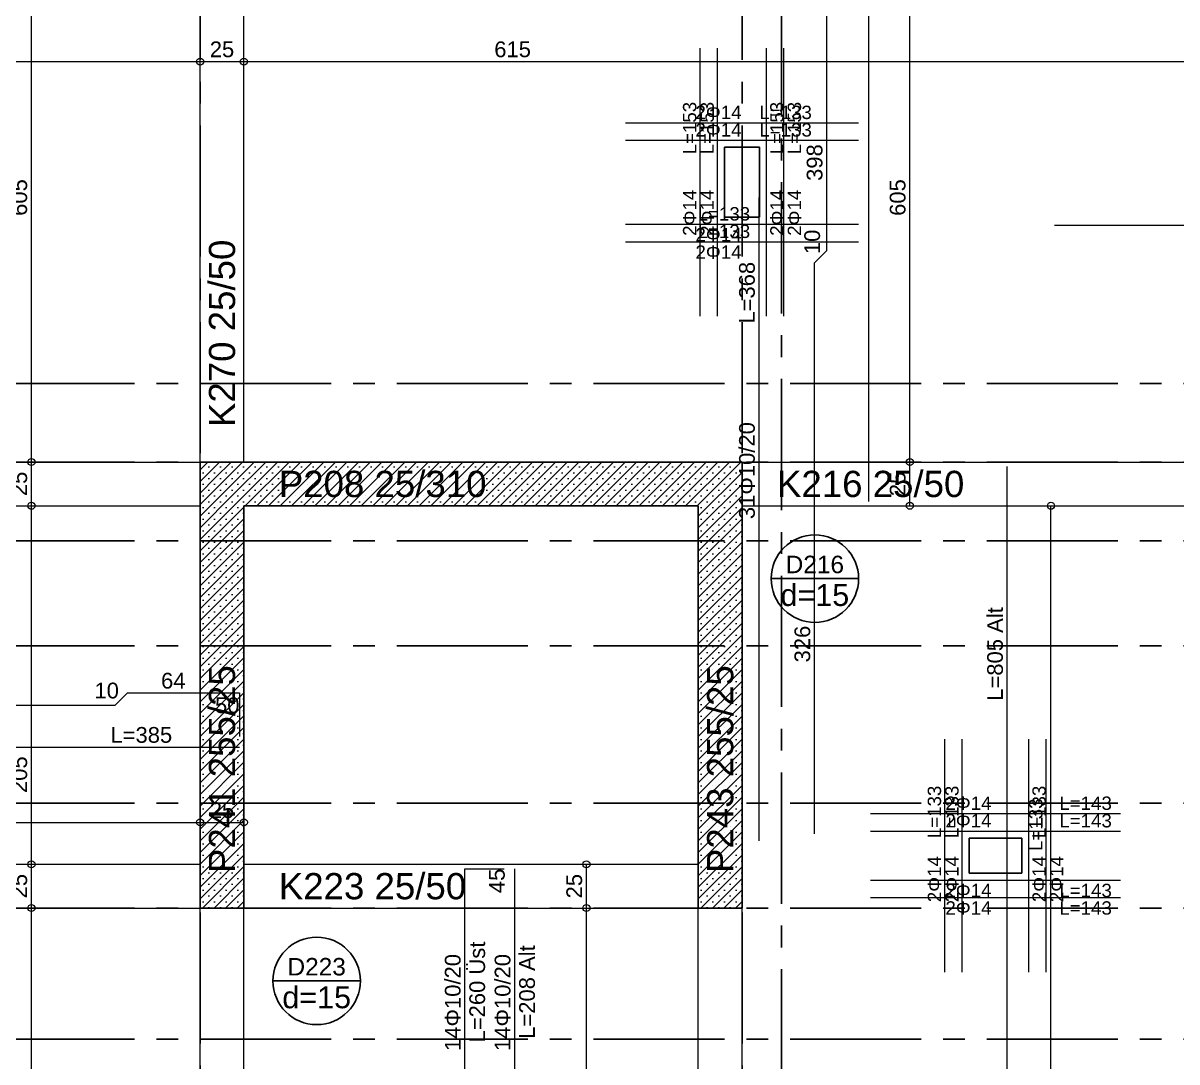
# Model space of a CAD drawing. Header units: millimetres. Extents: x 2232 to 85269, y -3593 to 5869.
# Drawn here: x 57435 to 58095, y 4138 to 4732 of the extents above; entities that cross this region are included whole.
import ezdxf

# ---------------------------------------------------------------- set-up
doc = ezdxf.new("R2010")
doc.units = ezdxf.units.MM
doc.linetypes.add('CENTER2', pattern=[112.5, 75, -12.5, 12.5, -12.5])
doc.linetypes.add('DASHDOT2', pattern=[12.7, 6.35, -3.175, 0, -3.175])
doc.layers.add('aks', color=251, linetype='DASHDOT2', lineweight=35)
for name, color, linetype in [('Donatı Topl. Uzun. Yazısı', 7, 'Continuous'), ('Donatı Uz. Yazısı', 7, 'Continuous'), ('Donatı Yazısı', 7, 'Continuous'), ('Donatı Çizgisi', 7, 'Continuous'), ('Döşeme', 7, 'Continuous'), ('Döşeme Boşluğu', 7, 'Continuous'), ('Kiriş', 7, 'Continuous'), ('Panel', 7, 'Continuous'), ('Standart', 7, 'Continuous'), ('Ölçülendirme', 7, 'Continuous')]:
    doc.layers.add(name, color=color, linetype=linetype)
doc.styles.add('arial_1_18', font='arial.ttf', dxfattribs={"height": 0.2})
pattern_1 = [(45, (0, 0), (-3.314563, 3.314563), []), (45, (3.3146, 0), (-3.314563, 3.314563), [0, -4.6875])]

# ---------------------------------------------------------------- blocks, each defined once
blk = doc.blocks.new('IDE539Entity3863')
at = {"layer": 'Standart', "color": 159, "linetype": 'CENTER2', "lineweight": -3}
blk.add_lwpolyline([(2132.5, 80), (2132.5, 2250)], dxfattribs=at)
blk = doc.blocks.new('IDE539Entity3925')
at = {"layer": 'aks', "color": 251, "linetype": 'CENTER2', "lineweight": -3}
blk.add_lwpolyline([(2110, 0), (2110, 2330)], dxfattribs=at)
blk = doc.blocks.new('IDE539Entity3939')
at = {"layer": 'aks', "color": 251, "linetype": 'CENTER2', "lineweight": -3}
blk.add_lwpolyline([(1800, 0), (1800, 2330)], dxfattribs=at)
blk = doc.blocks.new('IDE539Entity3974')
at = {"layer": 'aks', "color": 251, "linetype": 'CENTER2', "lineweight": -3}
blk.add_lwpolyline([(0, 1240), (3260, 1240)], dxfattribs=at)
blk = doc.blocks.new('IDE539Entity4121')
at = {"layer": 'aks', "color": 251, "linetype": 'CENTER2', "lineweight": -3}
blk.add_lwpolyline([(0, 1375), (3260, 1375)], dxfattribs=at)
blk = doc.blocks.new('IDE539Entity4128')
at = {"layer": 'aks', "color": 251, "linetype": 'CENTER2', "lineweight": -3}
blk.add_lwpolyline([(0, 1525), (3260, 1525)], dxfattribs=at)
blk = doc.blocks.new('IDE539Entity4135')
at = {"layer": 'aks', "color": 251, "linetype": 'CENTER2', "lineweight": -3}
blk.add_lwpolyline([(0, 1315), (3260, 1315)], dxfattribs=at)
blk = doc.blocks.new('IDE539Entity4142')
at = {"layer": 'aks', "color": 251, "linetype": 'CENTER2', "lineweight": -3}
blk.add_lwpolyline([(0, 1570), (3260, 1570)], dxfattribs=at)
blk = doc.blocks.new('IDE539Entity4149')
at = {"layer": 'aks', "color": 251, "linetype": 'CENTER2', "lineweight": -3}
blk.add_lwpolyline([(0, 1465), (3260, 1465)], dxfattribs=at)
blk = doc.blocks.new('IDE539Entity4156')
at = {"layer": 'aks', "color": 251, "linetype": 'CENTER2', "lineweight": -3}
blk.add_lwpolyline([(0, 1615), (3260, 1615)], dxfattribs=at)
blk = doc.blocks.new('IDE539Entity4321')
at = {"layer": 'Panel', "linetype": 'Continuous', "lineweight": 5}
h = blk.add_hatch(dxfattribs=at)
h.set_pattern_fill('SACNCR', color=163, scale=50, style=0)
h.set_pattern_definition(pattern_1)
h.paths.add_polyline_path([(2085, 1545), (1825, 1545), (1800, 1570), (2110, 1570)])
blk = doc.blocks.new('IDE539Entity4322')
at = {"layer": 'Panel', "color": 164, "linetype": 'Continuous', "lineweight": -3}
blk.add_lwpolyline([(1825, 1545), (2085, 1545)], dxfattribs=at)
blk = doc.blocks.new('IDE539Entity4323')
at = {"layer": 'Panel', "color": 164, "linetype": 'Continuous', "lineweight": -3}
blk.add_lwpolyline([(1800, 1570), (2110, 1570)], dxfattribs=at)
blk = doc.blocks.new('IDE539Entity4324')
at = {"layer": 'Panel', "color": 159, "linetype": 'Continuous', "lineweight": -3, "style": 'arial_1_18'}
blk.add_text('P208 25/310', height=15, dxfattribs=at).set_placement((1845, 1550))
blk = doc.blocks.new('IDE539Entity4456')
at = {"layer": 'Kiriş', "color": 4, "linetype": 'Continuous', "lineweight": 5}
blk.add_lwpolyline([(1825, 1570), (1825, 1920)], dxfattribs=at)
blk = doc.blocks.new('IDE539Entity4457')
at = {"layer": 'Kiriş', "color": 4, "linetype": 'Continuous', "lineweight": 5}
blk.add_lwpolyline([(1800, 1570), (1800, 1920)], dxfattribs=at)
blk = doc.blocks.new('IDE539Entity4458')
at = {"layer": 'Kiriş', "color": 159, "linetype": 'Continuous', "lineweight": 5, "style": 'arial_1_18'}
blk.add_text('K270 25/50', height=15, rotation=90, dxfattribs=at).set_placement((1820, 1590))
blk = doc.blocks.new('IDE539Entity4544')
at = {"layer": 'Kiriş', "color": 4, "linetype": 'Continuous', "lineweight": 5}
blk.add_lwpolyline([(1825, 1315), (2085, 1315)], dxfattribs=at)
blk = doc.blocks.new('IDE539Entity4545')
at = {"layer": 'Kiriş', "color": 4, "linetype": 'Continuous', "lineweight": 5}
blk.add_lwpolyline([(1825, 1340), (2085, 1340)], dxfattribs=at)
blk = doc.blocks.new('IDE539Entity4546')
at = {"layer": 'Kiriş', "color": 159, "linetype": 'Continuous', "lineweight": 5, "style": 'arial_1_18'}
blk.add_text('K223 25/50', height=15, dxfattribs=at).set_placement((1845, 1320))
blk = doc.blocks.new('IDE539Entity4547')
at = {"layer": 'Döşeme', "color": 117, "linetype": 'Continuous', "lineweight": -3}
blk.add_lwpolyline([(1841.67, 1273.33), (1891.67, 1273.33)], dxfattribs=at)
blk.add_circle((1866.67, 1273.33), 25, dxfattribs=at)
at = {"layer": 'Döşeme', "color": 178, "linetype": 'Continuous', "lineweight": -3, "style": 'arial_1_18'}
blk.add_text('D223', height=10, dxfattribs=at).set_placement((1849.97, 1276.46))
at = {"layer": 'Döşeme', "color": 164, "linetype": 'Continuous', "lineweight": -3, "style": 'arial_1_18'}
blk.add_text('d=15', height=12.5, dxfattribs=at).set_placement((1847, 1257.71))
blk = doc.blocks.new('IDE539Entity4636')
at = {"layer": 'Kiriş', "color": 4, "linetype": 'Continuous', "lineweight": 5}
blk.add_lwpolyline([(1825, 1125), (1825, 1315)], dxfattribs=at)
blk = doc.blocks.new('IDE539Entity4637')
at = {"layer": 'Kiriş', "color": 4, "linetype": 'Continuous', "lineweight": 5}
blk.add_lwpolyline([(1800, 785), (1800, 1315)], dxfattribs=at)
blk = doc.blocks.new('IDE539Entity4674')
at = {"layer": 'Panel', "linetype": 'Continuous', "lineweight": 5}
h = blk.add_hatch(dxfattribs=at)
h.set_pattern_fill('SACNCR', color=163, scale=50, style=0)
h.set_pattern_definition(pattern_1)
h.paths.add_polyline_path([(1825, 1545), (1825, 1315), (1800, 1315), (1800, 1570)])
blk = doc.blocks.new('IDE539Entity4675')
at = {"layer": 'Panel', "color": 164, "linetype": 'Continuous', "lineweight": -3}
blk.add_lwpolyline([(1825, 1315), (1800, 1315)], dxfattribs=at)
blk = doc.blocks.new('IDE539Entity4676')
at = {"layer": 'Panel', "color": 164, "linetype": 'Continuous', "lineweight": -3}
blk.add_lwpolyline([(1825, 1315), (1825, 1545)], dxfattribs=at)
blk = doc.blocks.new('IDE539Entity4677')
at = {"layer": 'Panel', "color": 164, "linetype": 'Continuous', "lineweight": -3}
blk.add_lwpolyline([(1800, 1315), (1800, 1570)], dxfattribs=at)
blk = doc.blocks.new('IDE539Entity4678')
at = {"layer": 'Panel', "color": 159, "linetype": 'Continuous', "lineweight": -3, "style": 'arial_1_18'}
blk.add_text('P241 255/25', height=15, rotation=90, dxfattribs=at).set_placement((1820, 1335))
blk = doc.blocks.new('IDE539Entity4679')
at = {"layer": 'Kiriş', "color": 4, "linetype": 'Continuous', "lineweight": 5}
blk.add_lwpolyline([(1460, 1315), (1800, 1315)], dxfattribs=at)
blk = doc.blocks.new('IDE539Entity4680')
at = {"layer": 'Kiriş', "color": 4, "linetype": 'Continuous', "lineweight": 5}
blk.add_lwpolyline([(1460, 1340), (1800, 1340)], dxfattribs=at)
blk = doc.blocks.new('IDE539Entity4688')
at = {"layer": 'Kiriş', "color": 4, "linetype": 'Continuous', "lineweight": 5}
blk.add_lwpolyline([(1460, 1545), (1800, 1545)], dxfattribs=at)
blk = doc.blocks.new('IDE539Entity4689')
at = {"layer": 'Kiriş', "color": 4, "linetype": 'Continuous', "lineweight": 5}
blk.add_lwpolyline([(1460, 1570), (1800, 1570)], dxfattribs=at)
blk = doc.blocks.new('IDE539Entity4748')
at = {"layer": 'Kiriş', "color": 4, "linetype": 'Continuous', "lineweight": 5}
blk.add_lwpolyline([(2110, 785), (2110, 1315)], dxfattribs=at)
blk = doc.blocks.new('IDE539Entity4750')
at = {"layer": 'Kiriş', "color": 4, "linetype": 'Continuous', "lineweight": 5}
blk.add_lwpolyline([(2085, 1125), (2085, 1315)], dxfattribs=at)
blk = doc.blocks.new('IDE539Entity4752')
at = {"layer": 'Panel', "linetype": 'Continuous', "lineweight": 5}
h = blk.add_hatch(dxfattribs=at)
h.set_pattern_fill('SACNCR', color=163, scale=50, style=0)
h.set_pattern_definition(pattern_1)
h.paths.add_polyline_path([(2110, 1315), (2085, 1315), (2085, 1545), (2110, 1570)])
blk = doc.blocks.new('IDE539Entity4753')
at = {"layer": 'Panel', "color": 164, "linetype": 'Continuous', "lineweight": -3}
blk.add_lwpolyline([(2110, 1315), (2085, 1315)], dxfattribs=at)
blk = doc.blocks.new('IDE539Entity4754')
at = {"layer": 'Panel', "color": 164, "linetype": 'Continuous', "lineweight": -3}
blk.add_lwpolyline([(2110, 1315), (2110, 1570)], dxfattribs=at)
blk = doc.blocks.new('IDE539Entity4755')
at = {"layer": 'Panel', "color": 164, "linetype": 'Continuous', "lineweight": -3}
blk.add_lwpolyline([(2085, 1315), (2085, 1545)], dxfattribs=at)
blk = doc.blocks.new('IDE539Entity4756')
at = {"layer": 'Panel', "color": 159, "linetype": 'Continuous', "lineweight": -3, "style": 'arial_1_18'}
blk.add_text('P243 255/25', height=15, rotation=90, dxfattribs=at).set_placement((2105, 1335))
blk = doc.blocks.new('IDE539Entity4757')
at = {"layer": 'Kiriş', "color": 4, "linetype": 'Continuous', "lineweight": 5}
blk.add_lwpolyline([(2110, 1545), (2440, 1545)], dxfattribs=at)
blk = doc.blocks.new('IDE539Entity4758')
at = {"layer": 'Kiriş', "color": 4, "linetype": 'Continuous', "lineweight": 5}
blk.add_lwpolyline([(2110, 1570), (2440, 1570)], dxfattribs=at)
blk = doc.blocks.new('IDE539Entity4759')
at = {"layer": 'Kiriş', "color": 159, "linetype": 'Continuous', "lineweight": 5, "style": 'arial_1_18'}
blk.add_text('K216 25/50', height=15, dxfattribs=at).set_placement((2130, 1550))
blk = doc.blocks.new('IDE539Entity4766')
at = {"layer": 'Döşeme', "color": 117, "linetype": 'Continuous', "lineweight": -3}
blk.add_lwpolyline([(2126.67, 1503.33), (2176.67, 1503.33)], dxfattribs=at)
blk.add_circle((2151.67, 1503.33), 25, dxfattribs=at)
at = {"layer": 'Döşeme', "color": 178, "linetype": 'Continuous', "lineweight": -3, "style": 'arial_1_18'}
blk.add_text('D216', height=10, dxfattribs=at).set_placement((2134.97, 1506.46))
at = {"layer": 'Döşeme', "color": 164, "linetype": 'Continuous', "lineweight": -3, "style": 'arial_1_18'}
blk.add_text('d=15', height=12.5, dxfattribs=at).set_placement((2132, 1487.71))
blk = doc.blocks.new('IDE539Entity4767')
at = {"layer": 'Döşeme Boşluğu', "color": 8, "linetype": 'Continuous', "lineweight": -3}
blk.add_lwpolyline([(2240, 1355), (2240, 1335)], dxfattribs=at)
blk = doc.blocks.new('IDE539Entity4768')
at = {"layer": 'Döşeme Boşluğu', "color": 8, "linetype": 'Continuous', "lineweight": -3}
blk.add_lwpolyline([(2240, 1335), (2270, 1335)], dxfattribs=at)
blk = doc.blocks.new('IDE539Entity4769')
at = {"layer": 'Döşeme Boşluğu', "color": 8, "linetype": 'Continuous', "lineweight": -3}
blk.add_lwpolyline([(2270, 1335), (2270, 1355)], dxfattribs=at)
blk = doc.blocks.new('IDE539Entity4770')
at = {"layer": 'Döşeme Boşluğu', "color": 8, "linetype": 'Continuous', "lineweight": -3}
blk.add_lwpolyline([(2270, 1355), (2240, 1355)], dxfattribs=at)
blk = doc.blocks.new('IDE539Entity4771')
at = {"layer": 'Donatı Çizgisi', "color": 5, "linetype": 'Continuous', "lineweight": 5}
blk.add_lwpolyline([(2274, 1278.41), (2274, 1411.59)], dxfattribs=at)
at = {"layer": 'Donatı Topl. Uzun. Yazısı', "color": 1, "linetype": 'Continuous', "lineweight": 5, "style": 'arial_1_18'}
blk.add_text('L=133', height=7.65, rotation=90, dxfattribs=at).set_placement((2283.78, 1354.94))
at = {"layer": 'Donatı Yazısı', "color": 5, "linetype": 'Continuous', "lineweight": 5, "style": 'arial_1_18'}
blk.add_text('2Φ14', height=7.65, rotation=90, dxfattribs=at).set_placement((2283.78, 1318.36))
blk = doc.blocks.new('IDE539Entity4772')
at = {"layer": 'Donatı Çizgisi', "color": 5, "linetype": 'Continuous', "lineweight": 5}
blk.add_lwpolyline([(2284, 1278.41), (2284, 1411.59)], dxfattribs=at)
at = {"layer": 'Donatı Topl. Uzun. Yazısı', "color": 1, "linetype": 'Continuous', "lineweight": 5, "style": 'arial_1_18'}
blk.add_text('L=133', height=7.65, rotation=90, dxfattribs=at).set_placement((2281.88, 1347.61))
at = {"layer": 'Donatı Yazısı', "color": 5, "linetype": 'Continuous', "lineweight": 5, "style": 'arial_1_18'}
blk.add_text('2Φ14', height=7.65, rotation=90, dxfattribs=at).set_placement((2293.78, 1318.36))
blk = doc.blocks.new('IDE539Entity4773')
at = {"layer": 'Donatı Çizgisi', "color": 5, "linetype": 'Continuous', "lineweight": 5}
blk.add_lwpolyline([(2183.41, 1331), (2326.59, 1331)], dxfattribs=at)
at = {"layer": 'Donatı Topl. Uzun. Yazısı', "color": 1, "linetype": 'Continuous', "lineweight": 5, "style": 'arial_1_18'}
blk.add_text('L=143', height=7.65, dxfattribs=at).set_placement((2291.56, 1321.22))
at = {"layer": 'Donatı Yazısı', "color": 5, "linetype": 'Continuous', "lineweight": 5, "style": 'arial_1_18'}
blk.add_text('2Φ14', height=7.65, dxfattribs=at).set_placement((2226.36, 1321.22))
blk = doc.blocks.new('IDE539Entity4774')
at = {"layer": 'Donatı Çizgisi', "color": 5, "linetype": 'Continuous', "lineweight": 5}
blk.add_lwpolyline([(2183.41, 1321), (2326.59, 1321)], dxfattribs=at)
at = {"layer": 'Donatı Topl. Uzun. Yazısı', "color": 1, "linetype": 'Continuous', "lineweight": 5, "style": 'arial_1_18'}
blk.add_text('L=143', height=7.65, dxfattribs=at).set_placement((2291.56, 1311.22))
at = {"layer": 'Donatı Yazısı', "color": 5, "linetype": 'Continuous', "lineweight": 5, "style": 'arial_1_18'}
blk.add_text('2Φ14', height=7.65, dxfattribs=at).set_placement((2226.36, 1311.22))
blk = doc.blocks.new('IDE539Entity4775')
at = {"layer": 'Donatı Çizgisi', "color": 5, "linetype": 'Continuous', "lineweight": 5}
blk.add_lwpolyline([(2236, 1278.41), (2236, 1411.59)], dxfattribs=at)
at = {"layer": 'Donatı Topl. Uzun. Yazısı', "color": 1, "linetype": 'Continuous', "lineweight": 5, "style": 'arial_1_18'}
blk.add_text('L=133', height=7.65, rotation=90, dxfattribs=at).set_placement((2233.88, 1354.94))
at = {"layer": 'Donatı Yazısı', "color": 5, "linetype": 'Continuous', "lineweight": 5, "style": 'arial_1_18'}
blk.add_text('2Φ14', height=7.65, rotation=90, dxfattribs=at).set_placement((2233.88, 1318.36))
blk = doc.blocks.new('IDE539Entity4776')
at = {"layer": 'Donatı Çizgisi', "color": 5, "linetype": 'Continuous', "lineweight": 5}
blk.add_lwpolyline([(2226, 1278.41), (2226, 1411.59)], dxfattribs=at)
at = {"layer": 'Donatı Topl. Uzun. Yazısı', "color": 1, "linetype": 'Continuous', "lineweight": 5, "style": 'arial_1_18'}
blk.add_text('L=133', height=7.65, rotation=90, dxfattribs=at).set_placement((2223.88, 1354.94))
at = {"layer": 'Donatı Yazısı', "color": 5, "linetype": 'Continuous', "lineweight": 5, "style": 'arial_1_18'}
blk.add_text('2Φ14', height=7.65, rotation=90, dxfattribs=at).set_placement((2223.88, 1318.36))
blk = doc.blocks.new('IDE539Entity4777')
at = {"layer": 'Donatı Çizgisi', "color": 5, "linetype": 'Continuous', "lineweight": 5}
blk.add_lwpolyline([(2183.41, 1359), (2326.59, 1359)], dxfattribs=at)
at = {"layer": 'Donatı Topl. Uzun. Yazısı', "color": 1, "linetype": 'Continuous', "lineweight": 5, "style": 'arial_1_18'}
blk.add_text('L=143', height=7.65, dxfattribs=at).set_placement((2291.56, 1361.12))
at = {"layer": 'Donatı Yazısı', "color": 5, "linetype": 'Continuous', "lineweight": 5, "style": 'arial_1_18'}
blk.add_text('2Φ14', height=7.65, dxfattribs=at).set_placement((2226.36, 1361.12))
blk = doc.blocks.new('IDE539Entity4778')
at = {"layer": 'Donatı Çizgisi', "color": 5, "linetype": 'Continuous', "lineweight": 5}
blk.add_lwpolyline([(2183.41, 1369), (2326.59, 1369)], dxfattribs=at)
at = {"layer": 'Donatı Topl. Uzun. Yazısı', "color": 1, "linetype": 'Continuous', "lineweight": 5, "style": 'arial_1_18'}
blk.add_text('L=143', height=7.65, dxfattribs=at).set_placement((2291.56, 1371.12))
at = {"layer": 'Donatı Yazısı', "color": 5, "linetype": 'Continuous', "lineweight": 5, "style": 'arial_1_18'}
blk.add_text('2Φ14', height=7.65, dxfattribs=at).set_placement((2226.36, 1371.12))
blk = doc.blocks.new('IDE539Entity4946')
at = {"layer": 'Döşeme Boşluğu', "color": 8, "linetype": 'Continuous', "lineweight": -3}
blk.add_lwpolyline([(2100, 1710), (2120, 1710)], dxfattribs=at)
blk = doc.blocks.new('IDE539Entity4947')
at = {"layer": 'Döşeme Boşluğu', "color": 8, "linetype": 'Continuous', "lineweight": -3}
blk.add_lwpolyline([(2120, 1710), (2120, 1750)], dxfattribs=at)
blk = doc.blocks.new('IDE539Entity4948')
at = {"layer": 'Döşeme Boşluğu', "color": 8, "linetype": 'Continuous', "lineweight": -3}
blk.add_lwpolyline([(2120, 1750), (2100, 1750)], dxfattribs=at)
blk = doc.blocks.new('IDE539Entity4949')
at = {"layer": 'Döşeme Boşluğu', "color": 8, "linetype": 'Continuous', "lineweight": -3}
blk.add_lwpolyline([(2100, 1750), (2100, 1710)], dxfattribs=at)
blk = doc.blocks.new('IDE539Entity4950')
at = {"layer": 'Donatı Çizgisi', "color": 5, "linetype": 'Continuous', "lineweight": 5}
blk.add_lwpolyline([(2043.41, 1754), (2176.59, 1754)], dxfattribs=at)
at = {"layer": 'Donatı Topl. Uzun. Yazısı', "color": 1, "linetype": 'Continuous', "lineweight": 5, "style": 'arial_1_18'}
blk.add_text('L=133', height=7.65, dxfattribs=at).set_placement((2119.94, 1756.12))
at = {"layer": 'Donatı Yazısı', "color": 5, "linetype": 'Continuous', "lineweight": 5, "style": 'arial_1_18'}
blk.add_text('2Φ14', height=7.65, dxfattribs=at).set_placement((2083.36, 1756.12))
blk = doc.blocks.new('IDE539Entity4951')
at = {"layer": 'Donatı Çizgisi', "color": 5, "linetype": 'Continuous', "lineweight": 5}
blk.add_lwpolyline([(2043.41, 1764), (2176.59, 1764)], dxfattribs=at)
at = {"layer": 'Donatı Topl. Uzun. Yazısı', "color": 1, "linetype": 'Continuous', "lineweight": 5, "style": 'arial_1_18'}
blk.add_text('L=133', height=7.65, dxfattribs=at).set_placement((2119.94, 1766.12))
at = {"layer": 'Donatı Yazısı', "color": 5, "linetype": 'Continuous', "lineweight": 5, "style": 'arial_1_18'}
blk.add_text('2Φ14', height=7.65, dxfattribs=at).set_placement((2083.36, 1766.12))
blk = doc.blocks.new('IDE539Entity4952')
at = {"layer": 'Donatı Çizgisi', "color": 5, "linetype": 'Continuous', "lineweight": 5}
blk.add_lwpolyline([(2124, 1653.41), (2124, 1806.59)], dxfattribs=at)
at = {"layer": 'Donatı Topl. Uzun. Yazısı', "color": 1, "linetype": 'Continuous', "lineweight": 5, "style": 'arial_1_18'}
blk.add_text('L=153', height=7.65, rotation=90, dxfattribs=at).set_placement((2133.78, 1745.94))
at = {"layer": 'Donatı Yazısı', "color": 5, "linetype": 'Continuous', "lineweight": 5, "style": 'arial_1_18'}
blk.add_text('2Φ14', height=7.65, rotation=90, dxfattribs=at).set_placement((2133.78, 1699.36))
blk = doc.blocks.new('IDE539Entity4953')
at = {"layer": 'Donatı Çizgisi', "color": 5, "linetype": 'Continuous', "lineweight": 5}
blk.add_lwpolyline([(2134, 1653.41), (2134, 1806.59)], dxfattribs=at)
at = {"layer": 'Donatı Topl. Uzun. Yazısı', "color": 1, "linetype": 'Continuous', "lineweight": 5, "style": 'arial_1_18'}
blk.add_text('L=153', height=7.65, rotation=90, dxfattribs=at).set_placement((2143.78, 1745.94))
at = {"layer": 'Donatı Yazısı', "color": 5, "linetype": 'Continuous', "lineweight": 5, "style": 'arial_1_18'}
blk.add_text('2Φ14', height=7.65, rotation=90, dxfattribs=at).set_placement((2143.78, 1699.36))
blk = doc.blocks.new('IDE539Entity4954')
at = {"layer": 'Donatı Çizgisi', "color": 5, "linetype": 'Continuous', "lineweight": 5}
blk.add_lwpolyline([(2043.41, 1706), (2176.59, 1706)], dxfattribs=at)
at = {"layer": 'Donatı Topl. Uzun. Yazısı', "color": 1, "linetype": 'Continuous', "lineweight": 5, "style": 'arial_1_18'}
blk.add_text('L=133', height=7.65, dxfattribs=at).set_placement((2084.65, 1708.12))
at = {"layer": 'Donatı Yazısı', "color": 5, "linetype": 'Continuous', "lineweight": 5, "style": 'arial_1_18'}
blk.add_text('2Φ14', height=7.65, dxfattribs=at).set_placement((2083.36, 1696.22))
blk = doc.blocks.new('IDE539Entity4955')
at = {"layer": 'Donatı Çizgisi', "color": 5, "linetype": 'Continuous', "lineweight": 5}
blk.add_lwpolyline([(2043.41, 1696), (2176.59, 1696)], dxfattribs=at)
at = {"layer": 'Donatı Topl. Uzun. Yazısı', "color": 1, "linetype": 'Continuous', "lineweight": 5, "style": 'arial_1_18'}
blk.add_text('L=133', height=7.65, dxfattribs=at).set_placement((2084.65, 1698.12))
at = {"layer": 'Donatı Yazısı', "color": 5, "linetype": 'Continuous', "lineweight": 5, "style": 'arial_1_18'}
blk.add_text('2Φ14', height=7.65, dxfattribs=at).set_placement((2083.36, 1686.22))
blk = doc.blocks.new('IDE539Entity4956')
at = {"layer": 'Donatı Çizgisi', "color": 5, "linetype": 'Continuous', "lineweight": 5}
blk.add_lwpolyline([(2096, 1653.41), (2096, 1806.59)], dxfattribs=at)
at = {"layer": 'Donatı Topl. Uzun. Yazısı', "color": 1, "linetype": 'Continuous', "lineweight": 5, "style": 'arial_1_18'}
blk.add_text('L=153', height=7.65, rotation=90, dxfattribs=at).set_placement((2093.87, 1745.94))
at = {"layer": 'Donatı Yazısı', "color": 5, "linetype": 'Continuous', "lineweight": 5, "style": 'arial_1_18'}
blk.add_text('2Φ14', height=7.65, rotation=90, dxfattribs=at).set_placement((2093.87, 1699.36))
blk = doc.blocks.new('IDE539Entity4957')
at = {"layer": 'Donatı Çizgisi', "color": 5, "linetype": 'Continuous', "lineweight": 5}
blk.add_lwpolyline([(2086, 1653.41), (2086, 1806.59)], dxfattribs=at)
at = {"layer": 'Donatı Topl. Uzun. Yazısı', "color": 1, "linetype": 'Continuous', "lineweight": 5, "style": 'arial_1_18'}
blk.add_text('L=153', height=7.65, rotation=90, dxfattribs=at).set_placement((2083.87, 1745.94))
at = {"layer": 'Donatı Yazısı', "color": 5, "linetype": 'Continuous', "lineweight": 5, "style": 'arial_1_18'}
blk.add_text('2Φ14', height=7.65, rotation=90, dxfattribs=at).set_placement((2083.87, 1699.36))
blk = doc.blocks.new('IDE539Entity5156')
at = {"layer": 'Donatı Çizgisi', "color": 5, "linetype": 'Continuous', "lineweight": 5}
for points in [[(2182.5, 1547.5), (2182.5, 2197.5)], [(2158.5, 1691), (2158.5, 2088.57)], [(2119.8, 1353.5), (2119.8, 1721.25)], [(2288.75, 1705.5), (2528, 1705.5)], [(2151.5, 1684), (2158.5, 1691)], [(2151.5, 1357.5), (2151.5, 1684)], [(2261.75, 762.5), (2261.75, 1567.5)], [(1751.43, 1431), (1758.43, 1438)], [(1758.43, 1438), (1822.5, 1438)], [(1822.5, 1438), (1822.5, 1413)], [(1528, 1431), (1751.43, 1431)], [(1437.5, 1407), (1822.5, 1407)], [(1951.5, 1129), (1951.5, 1337.5)], [(1951.5, 1337.5), (1974, 1337.5)], [(1980, 1129), (1980, 1337.5)]]:
    blk.add_lwpolyline(points, dxfattribs=at)
at = {"layer": 'Donatı Topl. Uzun. Yazısı', "color": 1, "linetype": 'Continuous', "lineweight": 5, "style": 'arial_1_18'}
for s, p in [('L=368', (2117.3, 1649.16)), ('L=805 Alt', (2259.25, 1433.52)), ('L=260 Üst', (1963, 1238.14)), ('L=208 Alt', (1991.5, 1240.23))]:
    blk.add_text(s, height=9, rotation=90, dxfattribs=at).set_placement(p)
blk.add_text('L=385', height=9, dxfattribs=at).set_placement((1748.69, 1409.5))
at = {"layer": 'Donatı Uz. Yazısı', "color": 5, "linetype": 'Continuous', "lineweight": 5, "style": 'arial_1_18'}
for s, p in [('398', (2156, 1730.76)), ('10', (2154.63, 1688.9)), ('326', (2149, 1455.45)), ('45', (1974.25, 1323.52))]:
    blk.add_text(s, height=9, rotation=90, dxfattribs=at).set_placement(p)
for s, p in [('64', (1777.65, 1440.5)), ('10', (1739.54, 1434.87)), ('50', (1808.52, 1426.5))]:
    blk.add_text(s, height=9, dxfattribs=at).set_placement(p)
at = {"layer": 'Donatı Yazısı', "color": 5, "linetype": 'Continuous', "lineweight": 5, "style": 'arial_1_18'}
for s, p in [('31Φ10/20', (2117.3, 1537.37)), ('14Φ10/20', (1949, 1233.25)), ('14Φ10/20', (1977.5, 1233.25))]:
    blk.add_text(s, height=9, rotation=90, dxfattribs=at).set_placement(p)
blk = doc.blocks.new('IDE539Entity5157')
at = {"layer": 'Ölçülendirme', "color": 1, "linetype": 'Continuous', "lineweight": 5}
for points in [[(1703.5, 1545), (1703.5, 2200)], [(2206, 1545), (2206, 2200)], [(1435, 1799), (1800, 1799)], [(1800, 1799), (2440, 1799)], [(1703.5, 1315), (1703.5, 1545)], [(2286.7, 760), (2286.7, 1545)], [(1435, 1364), (1825, 1364)], [(2021, 1125), (2021, 1340)], [(1703.5, 760), (1703.5, 1315)]]:
    blk.add_lwpolyline(points, dxfattribs=at)
for centre in [(1800, 1799), (1800, 1799), (1825, 1799), (1703.5, 1570), (2206, 1570), (1703.5, 1545), (1703.5, 1545), (2206, 1545), (2286.7, 1545), (1800, 1364), (1825, 1364), (1703.5, 1340), (2021, 1340), (1703.5, 1315), (1703.5, 1315), (2021, 1315)]:
    blk.add_circle(centre, 2, dxfattribs=at)
at = {"layer": 'Ölçülendirme', "color": 1, "linetype": 'Continuous', "lineweight": 5, "style": 'arial_1_18'}
for s, p in [('25', (1805.51, 1801.5)), ('615', (1968.26, 1801.5)), ('25', (1805.51, 1366.5))]:
    blk.add_text(s, height=9, dxfattribs=at).set_placement(p)
for s, p in [('605', (1701, 1710.76)), ('605', (2203.5, 1710.76)), ('25', (1701, 1550.51)), ('25', (2203.5, 1550.51)), ('205', (1701, 1380.76)), ('25', (1701, 1320.51)), ('25', (2018.5, 1320.51))]:
    blk.add_text(s, height=9, rotation=90, dxfattribs=at).set_placement(p)

msp = doc.modelspace()

# ---------------------------------------------------------------- block references
at = {"layer": 'aks'}
for name in ['IDE539Entity3939', 'IDE539Entity3925', 'IDE539Entity4156', 'IDE539Entity4142', 'IDE539Entity4128', 'IDE539Entity4149', 'IDE539Entity4121', 'IDE539Entity4135', 'IDE539Entity3974']:
    msp.add_blockref(name, (55735.84, 2910.75), dxfattribs=at)
at = {"layer": 'Döşeme'}
for name in ['IDE539Entity4766', 'IDE539Entity4547']:
    msp.add_blockref(name, (55735.84, 2910.75), dxfattribs=at)
at = {"layer": 'Döşeme Boşluğu'}
for name in ['IDE539Entity4948', 'IDE539Entity4949', 'IDE539Entity4947', 'IDE539Entity4946', 'IDE539Entity4767', 'IDE539Entity4770', 'IDE539Entity4769', 'IDE539Entity4768']:
    msp.add_blockref(name, (55735.84, 2910.75), dxfattribs=at)
at = {"layer": 'Kiriş'}
for name in ['IDE539Entity4457', 'IDE539Entity4456', 'IDE539Entity4458', 'IDE539Entity4689', 'IDE539Entity4758', 'IDE539Entity4759', 'IDE539Entity4688', 'IDE539Entity4757', 'IDE539Entity4680', 'IDE539Entity4545', 'IDE539Entity4546', 'IDE539Entity4679', 'IDE539Entity4637', 'IDE539Entity4544', 'IDE539Entity4636', 'IDE539Entity4750', 'IDE539Entity4748']:
    msp.add_blockref(name, (55735.84, 2910.75), dxfattribs=at)
at = {"layer": 'Panel'}
for name in ['IDE539Entity4321', 'IDE539Entity4323', 'IDE539Entity4674', 'IDE539Entity4677', 'IDE539Entity4324', 'IDE539Entity4752', 'IDE539Entity4754', 'IDE539Entity4322', 'IDE539Entity4676', 'IDE539Entity4755', 'IDE539Entity4678', 'IDE539Entity4756', 'IDE539Entity4675', 'IDE539Entity4753']:
    msp.add_blockref(name, (55735.84, 2910.75), dxfattribs=at)
at = {"layer": 'Standart'}
for name in ['IDE539Entity5157', 'IDE539Entity5156', 'IDE539Entity3863', 'IDE539Entity4957', 'IDE539Entity4956', 'IDE539Entity4952', 'IDE539Entity4953', 'IDE539Entity4951', 'IDE539Entity4950', 'IDE539Entity4954', 'IDE539Entity4955', 'IDE539Entity4776', 'IDE539Entity4775', 'IDE539Entity4771', 'IDE539Entity4772', 'IDE539Entity4778', 'IDE539Entity4777', 'IDE539Entity4773', 'IDE539Entity4774']:
    msp.add_blockref(name, (55735.84, 2910.75), dxfattribs=at)

doc.saveas('drawing.dxf')
